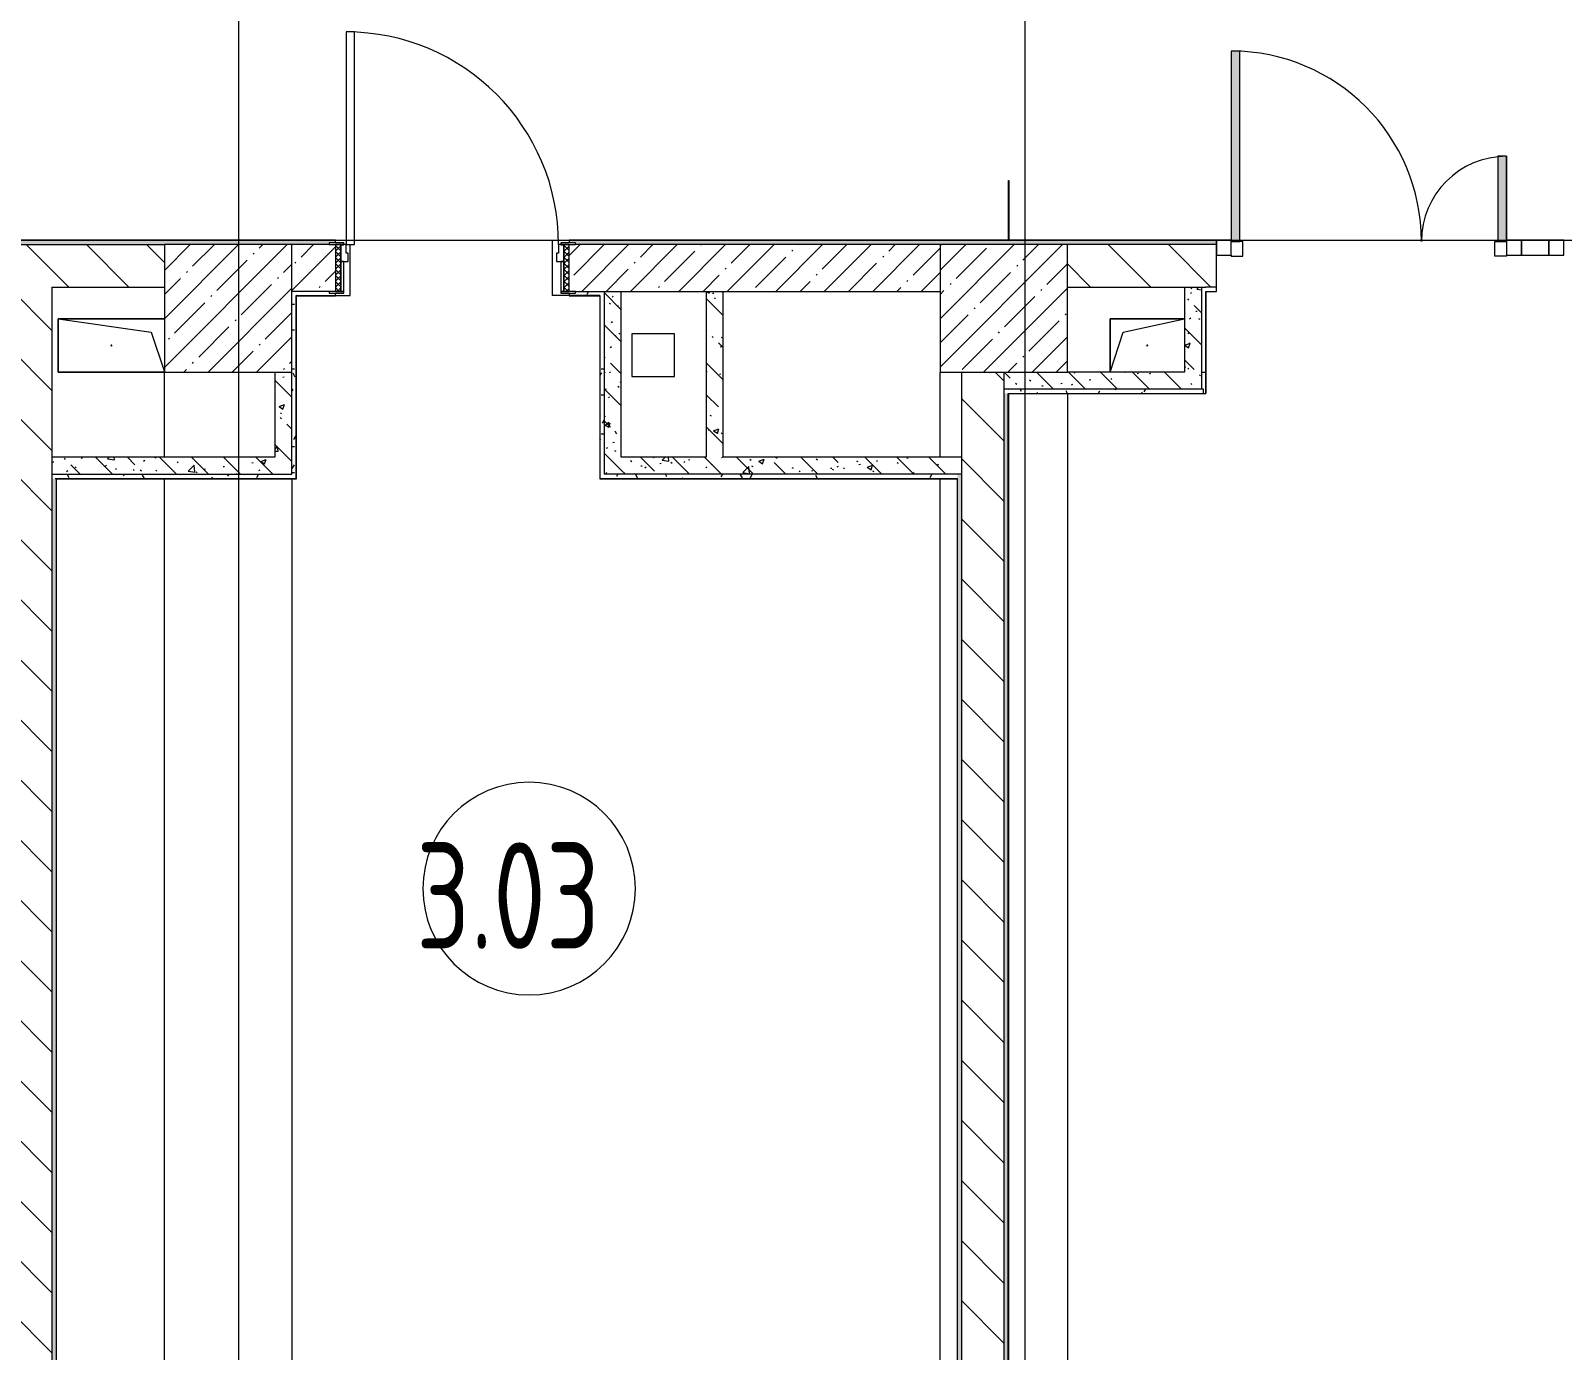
# Model space of a CAD drawing. Header units: millimetres. Extents: x -1113 to 415037, y -3642 to 354837.
# Drawn here: x 314158 to 321365, y 2700 to 8906 of the extents above; entities that cross this region are included whole.
import ezdxf

# ---------------------------------------------------------------- set-up
doc = ezdxf.new("R2010")
doc.units = ezdxf.units.MM
for name, color, linetype, lineweight in [('A-AREA-BNDY', 7, 'Continuous', 5), ('A-AREA-IDEN', 7, 'Continuous', 9), ('A-DETL-GENF', 7, 'Continuous', 9), ('A-DOOR-2', 7, 'Continuous', 5), ('A-DOOR-FRAM-2', 7, 'Continuous', 5), ('A-FLOR', 7, 'Continuous', 9), ('A-GENM', 7, 'Continuous', 9), ('A-GLAZ-CURT', 7, 'Continuous', 9), ('A-GLAZ-CURT-2', 7, 'Continuous', 20), ('A-GLAZ-CWMG', 7, 'Continuous', 9), ('A-GLAZ-CWMG-1', 7, 'Continuous', 20), ('A-WALL', 7, 'Continuous', 5), ('I-WALL', 7, 'Continuous', 5), ('S-COLS', 7, 'Continuous', 9), ('S-COLS-1', 7, 'Continuous', 5), ('Оси', 7, 'Continuous', 9)]:
    doc.layers.add(name, color=color, linetype=linetype, lineweight=lineweight)
for name, color, linetype, lineweight, true_color in [('A-DOOR-1', 7, 'Continuous', 5, 0xc0c0c0), ('A-DOOR-FRAM-1', 7, 'Continuous', 5, 0xc0c0c0), ('A-WALL-1', 9, 'Continuous', 5, 0x808080), ('A-WALL-FNSH-1', 9, 'Continuous', 5, 0x808080)]:
    doc.layers.add(name, color=color, linetype=linetype, lineweight=lineweight, true_color=true_color)
doc.layers.add('A-FLOR-PATT-1', color=7, linetype='Continuous', lineweight=9, true_color=0xeef6ff, transparency=0.5)
doc.styles.add('СПДС', font='ГОСТ тип А.ttf', dxfattribs={"width": 0.9})
pattern_1 = [(135, (289227.4, 1e-08), (-141.4214, -141.4214), [])]
pattern_2 = [(135, (289227.4, 1e-08), (-150.8683, -150.8683), [213.36, -35.56, 7.112, -35.56]), (135, (289227.4, 150.77), (-150.8683, -150.8683), []), (50, (289227.4, 1e-08), (255.0577, -22.3145), [26.67, -293.37]), (355, (289227.4, 1e-08), (-49.3404, 267.4791), [21.336, -234.696]), (100.451, (289248.66, -1.86), (205.7195, 245.1636), [22.666, -249.326]), (46.184, (289227.4, 71.12), (379.511, -58.86), [40.005, -440.055]), (96.636, (289259.03, 66.2), (332.3634, 346.399), [33.999, -373.989]), (351.184, (289227.4, 71.12), (332.367, 346.3953), [32.004, -352.044]), (21, (289262.96, 53.34), (212.2602, -143.1711), [26.67, -293.37]), (326, (289262.96, 53.34), (86.5224, 257.8632), [21.336, -234.696]), (71.451, (289280.65, 41.4), (298.784, 114.6901), [22.666, -249.326]), (37.5, (289227.4, 1e-08), (4.32385, 118.3775), [6.706, -225.146, 6.706, -231.546, -235.585]), (37.5, (289227.4, 1e-08), (4.32385, 118.3775), [-470.103, 6.706, -228.879]), (7.5, (289227.4, 1e-08), (93.5476, 140.2533), [6.706, -129.134, 6.706, -219.812, -89.789]), (7.5, (289227.4, 1e-08), (93.5476, 140.2533), [-362.356, 6.706, -83.083]), (327.5, (289148.1, 1e-08), (189.82734, -8.0202), [6.706, -82.194, 6.706, -270.662, -368.046]), (327.5, (289148.1, 1e-08), (189.82734, -8.0202), [-366.268, 6.706, -361.34]), (317.5, (289112.54, 1e-08), (207.3811, 35.5976), [6.706, -108.864, 6.706, -177.495, -261.366]), (317.5, (289112.54, 1e-08), (207.3811, 35.5976), [-299.771, 6.706, -254.66])]
pattern_3 = [(0, (289227.4, 1e-08), (243.84, 60.96), [20.117, -162.763, 20.117, -162.763, -975.36]), (0, (289227.4, 1e-08), (243.84, 60.96), [-365.76, 20.117, -345.643, 20.117, -162.763, -426.72]), (0, (289227.4, 1e-08), (243.84, 60.96), [-914.4, 20.117, -101.803, 20.117, -284.683]), (120, (289318.84, 30.48), (-174.71291, 180.69163), [20.117, -162.763, 20.117, -162.763, -975.36]), (120, (289318.84, 30.48), (-174.71291, 180.69163), [-365.76, 20.117, -345.643, 20.117, -162.763, -426.72]), (120, (289318.84, 30.48), (-174.71291, 180.69163), [-914.4, 20.117, -101.803, 20.117, -284.683]), (240, (289349.32, 152.4), (-69.12709, -241.65163), [20.117, -162.763, 20.117, -162.763, -975.36]), (240, (289349.32, 152.4), (-69.12709, -241.65163), [-365.76, 20.117, -345.643, 20.117, -162.763, -426.72]), (240, (289349.32, 152.4), (-69.12709, -241.65163), [-914.4, 20.117, -101.803, 20.117, -284.683])]

# ---------------------------------------------------------------- blocks, each defined once
blk = doc.blocks.new('BSC_Колонна _Прямоугольная - 600х600-23286269-Объем проектирования 3 этажа')
at = {"layer": 'S-COLS-1'}
h = blk.add_hatch(dxfattribs=at)
h.set_pattern_fill('FP_3', color=256, style=0, pattern_type=2)
h.set_pattern_definition([(45, (-29509.74, -7600), (-114.04925, 114.04925), []), (45, (-29395.7, -7600), (-114.04925, 114.04925), [201.613, -40.323, 6.706, -33.617])])
h.paths.add_polyline_path([(-300, -300), (300, -300), (300, 300), (-300, 300), (-300, -1.4)])
for p, q in [((300, 300), (-300, 300)), ((-300, 300), (-300, -300)), ((300, -300), (300, 300)), ((-300, -300), (300, -300))]:
    blk.add_line(p, q, dxfattribs=at)
blk = doc.blocks.new('BSC_Колонна _Прямоугольная - 600х600-V528-Объем проектирования 3 этажа')
at = {"layer": 'S-COLS-1'}
h = blk.add_hatch(dxfattribs=at)
h.set_pattern_fill('FP_28', color=256, style=0, pattern_type=2)
h.set_pattern_definition([(45, (-25860, -7600), (-114.0493, 114.0493), []), (45, (-25745.95, -7600), (-114.0493, 114.0493), [201.613, -40.323, 6.706, -33.617])])
h.paths.add_polyline_path([(-300, -300), (300, -300), (300, 300), (-300, 300), (-300, -296.9)])
for p, q in [((300, 300), (-300, 300)), ((-300, 300), (-300, -300)), ((300, -300), (300, 300)), ((-300, -300), (300, -300))]:
    blk.add_line(p, q, dxfattribs=at)
blk = doc.blocks.new('GM_Отверстие прямоугольное _в плите_ - Отверстие-21986452-Объем проектирования 3 этажа')
at = {"layer": 'A-GENM'}
for p, q in [((-175, -125), (-175, 125)), ((-175, 125), (175, 125)), ((175, 125), (-175, 125)), ((-175, 125), (-175, -125)), ((-112.5, 62.5), (175, 125)), ((-175, -125), (-112.5, 62.5))]:
    blk.add_line(p, q, dxfattribs=at)
for start, end in [(360, 180), (180, 360)]:
    blk.add_arc((0, 0), 2.5, start, end, dxfattribs=at)
blk = doc.blocks.new('GM_Отверстие прямоугольное _в плите_ - Отверстие-V621-Объем проектирования 3 этажа')
at = {"layer": 'A-GENM'}
for p, q in [((-125, -250), (-125, 249.3)), ((-125, 249.3), (-125, -250)), ((-62.5, 187.5), (122.9, 249.3)), ((125, 249.3), (125, -250)), ((125, -250), (125, 249.3)), ((-125, -250), (-62.5, 187.5)), ((125, -250), (-125, -250)), ((-125, -250), (125, -250))]:
    blk.add_line(p, q, dxfattribs=at)
for start, end in [(360, 180), (180, 360)]:
    blk.add_arc((0, 0), 2.5, start, end, dxfattribs=at)
blk = doc.blocks.new('110_Дверь_СКБ_1Ст_Внутренняя1 - Д-4_п__1100x2100h_административные помещения-32218723-Объем проектирования 3 этажа')
at = {"layer": 'A-DOOR-2'}
h = blk.add_hatch(dxfattribs=at)
h.set_pattern_fill('FP_85', color=256, style=0, pattern_type=2)
h.set_pattern_definition([(135, (1751.41, 174.685), (-14.14214, -14.14214), []), (225, (1751.41, 174.685), (14.14214, -14.14214), [])])
h.paths.add_polyline_path([(537.5, -110), (562.5, -110), (562.5, 110), (537.5, 110)])
at = {"layer": 'A-DOOR-FRAM-2'}
h = blk.add_hatch(dxfattribs=at)
h.set_pattern_fill('FP_86', color=256, style=0, pattern_type=2)
h.set_pattern_definition([(45, (-371.384, 174.685), (-14.1421, 14.1421), []), (135, (-371.384, 174.685), (-14.1421, -14.1421), [])])
h.paths.add_polyline_path([(-512.5, -110), (-512.5, 110), (-537.5, 110), (-537.5, -110)])
at = {"layer": 'A-DOOR-1'}
for p, q in [((-487.5, 1110), (-487.5, 110)), ((-447.5, 1110), (-487.5, 1110)), ((-447.5, 110), (-447.5, 1110)), ((-487.5, 110), (-447.5, 110))]:
    blk.add_line(p, q, dxfattribs=at)
blk.add_arc((-487.5, 110), 1000, 360, 90, dxfattribs=at)
at = {"layer": 'A-DOOR-FRAM-1'}
for p, q in [((-497.5, 118), (-567.5, 118)), ((-567.5, 118), (-567.5, 110)), ((-567.5, 110), (-497.5, 110)), ((-512.5, 110), (-537.5, 110)), ((-537.5, 110), (-537.5, -110)), ((-487.5, 110), (-512.5, 110)), ((-512.5, 110), (-512.5, 30)), ((-512.5, -110), (-512.5, 110)), ((-497.5, 110), (-512.5, 110)), ((-512.5, 110), (-512.5, 109)), ((-512.5, 109), (-497.5, 109)), ((-497.5, 110), (-497.5, 118)), ((-497.5, 109), (-497.5, 110)), ((-487.5, 70), (-487.5, 110)), ((512.5, 110), (512.5, 70)), ((537.5, 110), (512.5, 110)), ((592.5, 118), (522.5, 118)), ((522.5, 118), (522.5, 110)), ((537.5, 110), (522.5, 110)), ((522.5, 110), (522.5, 109)), ((522.5, 110), (592.5, 110)), ((522.5, 109), (537.5, 109)), ((537.5, 30), (537.5, 110)), ((562.5, 110), (537.5, 110)), ((537.5, 110), (537.5, -110)), ((537.5, 109), (537.5, 110)), ((562.5, -110), (562.5, 110)), ((592.5, 110), (592.5, 118)), ((-512.5, 30), (-477.5, 30)), ((-497.5, 30), (-512.5, 30)), ((-512.5, 30), (-512.5, -110)), ((-497.5, -110), (-497.5, 30)), ((-477.5, 70), (-487.5, 70)), ((-477.5, 30), (-477.5, 70)), ((512.5, 70), (502.5, 70)), ((502.5, 70), (502.5, 30)), ((502.5, 30), (537.5, 30)), ((537.5, 30), (522.5, 30)), ((522.5, 30), (522.5, -110)), ((537.5, -110), (537.5, 30)), ((-497.5, -110), (-567.5, -110)), ((-567.5, -110), (-567.5, -118)), ((-567.5, -118), (-497.5, -118)), ((-537.5, -110), (-512.5, -110)), ((-512.5, -110), (-497.5, -110)), ((-497.5, -118), (-497.5, -110)), ((522.5, -110), (537.5, -110)), ((592.5, -110), (522.5, -110)), ((522.5, -110), (522.5, -118)), ((522.5, -118), (592.5, -118)), ((537.5, -110), (562.5, -110)), ((592.5, -118), (592.5, -110))]:
    blk.add_line(p, q, dxfattribs=at)
blk = doc.blocks.new('Дверь_Витражная_остекление_ - ДВН_ДАО_Главный вход_1200 в свету-31742133-Объем проектирования 3 этажа')
at = {"layer": 'A-DETL-GENF'}
for p, q in [((-607.5, 925), (-647.5, 925)), ((-647.5, 925), (-647.5, 35)), ((-607.5, 30), (-607.5, 925)), ((647.5, 430), (607.5, 430)), ((607.5, 430), (607.5, 30)), ((647.5, 35), (647.5, 430)), ((-647.5, 30), (-607.5, 30)), ((-592.5, 30), (-647.5, 30)), ((-592.5, -40), (-592.5, 30)), ((592.5, -40), (592.5, 30)), ((592.5, 30), (647.5, 30)), ((607.5, 30), (647.5, 30)), ((-647.5, -35), (-647.5, -40)), ((-647.5, -40), (-592.5, -40)), ((647.5, -40), (592.5, -40)), ((647.5, -35), (647.5, -40))]:
    blk.add_line(p, q, dxfattribs=at)
at = {"layer": 'A-DOOR-1'}
for p, q in [((-647.5, 925), (-647.5, 35)), ((647.5, 430), (647.5, 35))]:
    blk.add_line(p, q, dxfattribs=at)
for centre, radius, start, end in [((-647.5, 30), 895, 360, 90), ((647.5, 30), 400, 90, 180)]:
    blk.add_arc(centre, radius, start, end, dxfattribs=at)
blk = doc.blocks.new('Системная панель - Стемалит - 40мм-32257327-Объем проектирования 3 этажа')
at = {"layer": 'A-GLAZ-CURT-2'}
for p, q in [((65, 35), (-65, 35)), ((-65, 35), (-65, -35)), ((65, -35), (65, 35)), ((-65, -35), (65, -35))]:
    blk.add_line(p, q, dxfattribs=at)
blk = doc.blocks.new('Прямоугольный импост - 50 x 70 мм-31687886-Объем проектирования 3 этажа')
at = {"layer": 'A-GLAZ-CWMG-1'}
for p, q in [((-35, 35), (35, 35)), ((-35, -35), (-35, 35)), ((35, 35), (35, -35)), ((35, -35), (-35, -35))]:
    blk.add_line(p, q, dxfattribs=at)
blk = doc.blocks.new('Прямоугольный импост - 50 x 70 мм-31701779-Объем проектирования 3 этажа')
at = {"layer": 'A-GLAZ-CWMG-1'}
for p, q in [((0, 35), (-70, 35)), ((-70, 35), (-70, -35)), ((0, -35), (0, 35)), ((-70, -35), (0, -35))]:
    blk.add_line(p, q, dxfattribs=at)
blk = doc.blocks.new('Прямоугольный импост - 50 x 70 мм-31702100-Объем проектирования 3 этажа')
at = {"layer": 'A-GLAZ-CWMG-1'}
for p, q in [((-35, 35), (35, 35)), ((-35, -35), (-35, 35)), ((35, 35), (35, -35)), ((35, -35), (-35, -35))]:
    blk.add_line(p, q, dxfattribs=at)
blk = doc.blocks.new('Марка_Помещения - Номер-25198446-Объем проектирования 3 этажа')
at = {"layer": 'A-AREA-IDEN'}
for start, end in [(360, 180), (180, 360)]:
    blk.add_arc((0, 0), 2.5, start, end, dxfattribs=at)

msp = doc.modelspace()

# ---------------------------------------------------------------- hatches: boundary and pattern name
at = {"layer": 'A-FLOR-PATT-1'}
h = msp.add_hatch(color=256, dxfattribs=at)
h.paths.add_polyline_path([(311948.4, 7920), (311948.4, 8814), (311908.4, 8814), (311908.4, 7920)])
h.paths.add_polyline_path([(321062.4, 7920), (321102.4, 7920), (321102.4, 8315), (321062.4, 8315), (321062.4, 8267.9)])
h.paths.add_polyline_path([(302866.7, 7920), (302906.7, 7920.3), (302906.7, 8814), (302866.7, 8814), (302866.7, 7920.2)])
h.paths.add_polyline_path([(319847.4, 7920), (319847.4, 8810), (319807.4, 8810), (319807.4, 7920)])
h.paths.add_polyline_path([(294582.4, 7920), (294622.4, 7920), (294622.4, 8315), (294582.4, 8315), (294582.4, 8275.2)])
h.paths.add_polyline_path([(293367.4, 7920), (293367.4, 8810), (293327.4, 8810), (293327.4, 7920)])
h.paths.add_polyline_path([(327725.5, 8030), (327743.4, 8030), (327743.4, 8075), (326750.9, 8075), (326750.9, 8030), (327495.2, 8030)])
h.paths.add_polyline_path([(327473.8, 10020), (327743.4, 10020), (327743.4, 10065), (326750.9, 10065), (326750.9, 10020), (327328.9, 10020)])
h = msp.add_hatch(color=256, dxfattribs=at)
h.paths.add_polyline_path([(321062.4, 7915), (321102.4, 7915), (321102.4, 7920), (321062.4, 7920)])
h.paths.add_polyline_path([(319807.4, 7915), (319847.4, 7915), (319847.4, 7920), (319807.4, 7920)])
at = {"layer": 'I-WALL'}
h = msp.add_hatch(dxfattribs=at)
h.set_pattern_fill('FP_191', color=256, style=0, pattern_type=2)
h.set_pattern_definition(pattern_3)
h.paths.add_polyline_path([(327747.4, 7900), (327745.7, 7920), (322237.4, 7920), (322237.4, 7900), (327746.9, 7900)])
h.paths.add_polyline_path([(318887.4, 7900), (319737.4, 7900), (319737.4, 7920), (316692.4, 7920), (316692.4, 7908), (316722.4, 7908), (316722.4, 7900), (318437.1, 7900)])
h.paths.add_polyline_path([(314258.1, 7900), (315562.4, 7900), (315562.4, 7908), (315592.4, 7908), (315592.4, 7920), (313278.4, 7920), (313278.4, 7900), (314058.1, 7900)])
h.paths.add_polyline_path([(311737.4, 7900), (311838.4, 7900), (311838.4, 7920), (304236.7, 7920), (304236.7, 7900), (311137.4, 7900)])
h.paths.add_polyline_path([(302796.7, 7900), (302796.7, 7920), (295757.4, 7920), (295757.4, 7900), (302007.4, 7900)])
h.paths.add_polyline_path([(293257.4, 7900), (293257.4, 7920), (292512.4, 7920), (292512.4, 7908), (292567.4, 7908), (292567.4, 7900), (293208.8, 7900)])
h.paths.add_polyline_path([(290497.4, 7900), (291057.4, 7901.8), (291057.4, 7908), (291112.4, 7908), (291112.4, 7920), (290497.4, 7919), (290477.4, 7900)])
h.paths.add_polyline_path([(290477.4, 7900), (290497.4, 7920), (290477.4, 7920), (290477.4, 7916.6)])
h = msp.add_hatch(dxfattribs=at)
h.set_pattern_fill('FP_23', color=256, style=0, pattern_type=2)
h.set_pattern_definition(pattern_1)
h.paths.add_polyline_path([(314787.4, 7700), (314787.4, 7900), (313278.4, 7900), (313278.4, 7700), (314258.1, 7700)])
h.paths.add_polyline_path([(311838.4, 7700), (311838.4, 7900), (311747.4, 7900), (311747.4, 7700)])
h = msp.add_hatch(dxfattribs=at)
h.set_pattern_fill('FP_1', color=256, style=0, pattern_type=2)
h.set_pattern_definition([(45, (289227.4, 1e-08), (-114.04925, 114.04925), []), (45, (289341.45, 1e-08), (-114.04925, 114.04925), [201.612, -40.322, 6.706, -33.617])])
h.paths.add_polyline_path([(317109.2, 7680), (318437.1, 7680), (318437.1, 7900), (316692.4, 7900), (316692.4, 7680), (316987.4, 7680)])
h.paths.add_polyline_path([(315408.4, 7680), (315592.4, 7680), (315592.4, 7900), (315387.4, 7900), (315387.4, 7680), (315407.4, 7680)])
h = msp.add_hatch(dxfattribs=at)
h.set_pattern_fill('FP_23', color=256, style=0, pattern_type=2)
h.set_pattern_definition(pattern_1)
h.paths.add_polyline_path([(331357.4, 7700), (332137.4, 7700), (332137.4, 7900), (331357.4, 7900)])
h.paths.add_polyline_path([(325842.1, 7700), (327217.4, 7700), (327217.4, 7900), (325237.4, 7900), (325237.4, 7830), (324037.4, 7830), (324037.4, 7900), (322837.4, 7900), (322837.4, 7700), (325237.4, 7700)])
h.paths.add_polyline_path([(328287.4, 7700), (328857.4, 7700), (328857.4, 7900), (328267.4, 7900), (328267.4, 7700), (328277.4, 7700)])
h.paths.add_polyline_path([(327717.4, 7700), (327767.4, 7700), (327767.4, 7900), (327717.4, 7900)])
h.paths.add_polyline_path([(319037.1, 7700), (319737.4, 7700), (319737.4, 7900), (319037.1, 7900), (319037.1, 7751.6)])
h = msp.add_hatch(dxfattribs=at)
h.set_pattern_fill('FP_23', color=256, style=0, pattern_type=2)
h.set_pattern_definition(pattern_1)
h.paths.add_polyline_path([(314058.1, 100), (314258.1, 100), (314258.1, 7700), (314058.1, 7700), (314058.1, 120)])
h = msp.add_hatch(dxfattribs=at)
h.set_pattern_fill('FP_191', color=256, style=0, pattern_type=2)
h.set_pattern_definition(pattern_3)
h.paths.add_polyline_path([(315407.4, 6800), (315407.4, 7680), (315387.4, 7680), (315387.4, 6800)])
h = msp.add_hatch(dxfattribs=at)
h.set_pattern_fill('FP_191', color=256, style=0, pattern_type=2)
h.set_pattern_definition(pattern_3)
h.paths.add_polyline_path([(315408.4, 7660), (315592.4, 7660), (315592.4, 7672), (315562.4, 7672), (315562.4, 7680), (315407.4, 7680), (315407.7, 7673.5)])
h.paths.add_polyline_path([(316836.1, 7660), (316836.7, 7680), (316722.4, 7680), (316722.4, 7672), (316692.4, 7672), (316692.4, 7660), (316722.4, 7660)])
h = msp.add_hatch(dxfattribs=at)
h.set_pattern_fill('FP_191', color=256, style=0, pattern_type=2)
h.set_pattern_definition(pattern_3)
h.paths.add_polyline_path([(316837.1, 6820), (316857.1, 6820), (316857.1, 7680), (316837.1, 7680), (316837.1, 6900)])
h = msp.add_hatch(dxfattribs=at)
h.set_pattern_fill('FP_41', color=256, style=0, pattern_type=2)
h.set_pattern_definition(pattern_2)
h.paths.add_polyline_path([(316857.1, 6820), (316937.1, 6820), (316937.1, 7680), (316857.1, 7680), (316857.1, 7232)])
h = msp.add_hatch(dxfattribs=at)
h.set_pattern_fill('FP_41', color=256, style=0, pattern_type=2)
h.set_pattern_definition(pattern_2)
h.paths.add_polyline_path([(317417.1, 6900), (317417.1, 7680), (317337.1, 7680), (317337.1, 6900)])
h = msp.add_hatch(dxfattribs=at)
h.set_pattern_fill('FP_41', color=256, style=0, pattern_type=2)
h.set_pattern_definition(pattern_2)
h.paths.add_polyline_path([(319587.1, 7300), (319667.1, 7300), (319667.1, 7700), (319587.1, 7700), (319587.1, 7480)])
h = msp.add_hatch(dxfattribs=at)
h.set_pattern_fill('FP_41', color=256, style=0, pattern_type=2)
h.set_pattern_definition(pattern_2)
h.paths.add_polyline_path([(315345, 6820), (315387.4, 6820), (315387.4, 7300), (315307.4, 7300), (315307.4, 6820)])
h = msp.add_hatch(dxfattribs=at)
h.set_pattern_fill('FP_23', color=256, style=0, pattern_type=2)
h.set_pattern_definition(pattern_1)
h.paths.add_polyline_path([(318538.2, 500), (318738.1, 500), (318738.1, 7300), (318538.1, 7300), (318538.1, 500)])
h = msp.add_hatch(dxfattribs=at)
h.set_pattern_fill('FP_41', color=256, style=0, pattern_type=2)
h.set_pattern_definition(pattern_2)
h.paths.add_polyline_path([(318748.6, 7220), (319667.1, 7220), (319667.1, 7300), (318738.1, 7300), (318738.1, 7220)])
h = msp.add_hatch(dxfattribs=at)
h.set_pattern_fill('FP_191', color=256, style=0, pattern_type=2)
h.set_pattern_definition(pattern_3)
h.paths.add_polyline_path([(319037.1, 7200), (319677.1, 7200), (319677.1, 7220), (318738.1, 7220), (318738.1, 7200), (319028.3, 7200)])
h = msp.add_hatch(dxfattribs=at)
h.set_pattern_fill('FP_191', color=256, style=0, pattern_type=2)
h.set_pattern_definition(pattern_3)
h.paths.add_polyline_path([(318738.1, 500), (318758.1, 500), (318758.1, 7199), (318738.1, 7200), (318738.1, 520)])
h = msp.add_hatch(dxfattribs=at)
h.set_pattern_fill('FP_41', color=256, style=0, pattern_type=2)
h.set_pattern_definition(pattern_2)
h.paths.add_polyline_path([(314278.1, 6820), (315307.4, 6820), (315307.4, 6900), (314258.1, 6900), (314258.7, 6820), (314273.4, 6820)])
h = msp.add_hatch(dxfattribs=at)
h.set_pattern_fill('FP_41', color=256, style=0, pattern_type=2)
h.set_pattern_definition(pattern_2)
h.paths.add_polyline_path([(318518.1, 6820), (318538.1, 6820), (318538.1, 6900), (316937.1, 6900), (316937.1, 6820), (318437.1, 6820)])
h = msp.add_hatch(dxfattribs=at)
h.set_pattern_fill('FP_191', color=256, style=0, pattern_type=2)
h.set_pattern_definition(pattern_3)
h.paths.add_polyline_path([(314787.4, 6800), (315387.4, 6800), (315387.4, 6820), (314258.1, 6820), (314258.1, 6800), (314768.4, 6800)])
h = msp.add_hatch(dxfattribs=at)
h.set_pattern_fill('FP_191', color=256, style=0, pattern_type=2)
h.set_pattern_definition(pattern_3)
h.paths.add_polyline_path([(314258.1, 100), (314278.1, 143.6), (314278.1, 6799), (314258.1, 6800), (314258.1, 120)])
h.paths.add_polyline_path([(314278.1, 100), (314278.1, 140), (314258.1, 100)])
h = msp.add_hatch(dxfattribs=at)
h.set_pattern_fill('FP_191', color=256, style=0, pattern_type=2)
h.set_pattern_definition(pattern_3)
h.paths.add_polyline_path([(317187.4, 6800), (318517.1, 6800), (318517.1, 6820), (316837.1, 6820), (316837.1, 6800), (317139.9, 6800)])
h = msp.add_hatch(dxfattribs=at)
h.set_pattern_fill('FP_191', color=256, style=0, pattern_type=2)
h.set_pattern_definition(pattern_3)
h.paths.add_polyline_path([(318538.1, 520), (318538.1, 6820), (318518.1, 6820), (318518.1, 521)])

# ---------------------------------------------------------------- linework, layer by layer
at = {"layer": 'A-AREA-BNDY', "flags": 128}
msp.add_lwpolyline([(309458.4, 10879.5), (309437.4, 10879.5), (309437.4, 7921), (318759.1, 7921), (318759.1, 8201.1), (318760.1, 8201.1), (318760.1, 7921), (327747.4, 7921), (327747.4, 10130), (327746.4, 10130), (327746.4, 10679), (327196.4, 10679), (327196.4, 11221), (327476.4, 11221), (327476.4, 14979), (322858.4, 14979), (322858.4, 14579), (322216.4, 14579), (322216.4, 14959), (321009.6, 14959), (321009.6, 13759), (309458.4, 13759)], close=True, dxfattribs=at)
at = {"layer": 'A-FLOR'}
for p, q in [((292537.4, 7920), (315642.4, 7920)), ((315662.4, 7660), (315662.4, 7900)), ((315682.4, 7920), (327736.9, 7920)), ((316612.4, 7920), (316612.4, 7660)), ((319737.4, 7680), (319737.4, 7850)), ((315408.4, 6800), (315408.4, 7660)), ((315408.4, 7660), (315662.4, 7660)), ((316836.1, 7660), (316612.4, 7660)), ((316837.1, 7660), (316837.1, 6800)), ((319687.1, 7680), (319687.1, 7200)), ((319688.1, 7680), (319737.4, 7680)), ((317187.4, 7480), (316987.4, 7480)), ((316987.4, 7480), (316987.4, 7280)), ((317187.4, 7280), (317187.4, 7480)), ((314787.4, 6900), (314787.4, 7300)), ((314788.1, 7300), (315307.4, 7300)), ((316987.4, 7280), (317187.4, 7280)), ((318437.1, 6900), (318437.1, 7300)), ((318437.1, 7300), (318538.1, 7300)), ((318758.1, 7200), (319687.1, 7200)), ((318758.1, 520), (318758.1, 7199)), ((319037.1, 7200), (319037.1, 520)), ((314273.4, 6800), (315407.4, 6800)), ((314787.4, 520), (314787.4, 6800)), ((315387.4, 6800), (315387.4, 520)), ((316837.1, 6800), (318517.1, 6800)), ((318437.1, 520), (318437.1, 6800)), ((318518.1, 6800), (318518.1, 521))]:
    msp.add_line(p, q, dxfattribs=at)
at = {"layer": 'A-WALL'}
for p, q in [((314258.1, 7700), (314258.1, 100)), ((315562.4, 7680), (315387.4, 7680)), ((315407.4, 6800), (315407.4, 7660)), ((315408.4, 7660), (315407.4, 7660)), ((316722.4, 7680), (316837.1, 7680)), ((316836.1, 7660), (316837.1, 7660)), ((319737.4, 7700), (319687.1, 7700)), ((319687.1, 7680), (319688.1, 7680)), ((318538.1, 7300), (318538.1, 500)), ((318758.1, 7199), (318758.1, 7200)), ((314278.1, 6800), (314278.1, 140)), ((316837.1, 6800), (316837.1, 6800)), ((318538.1, 6820), (316857.1, 6820)), ((318517.1, 6800), (318518.1, 6800))]:
    msp.add_line(p, q, dxfattribs=at)
at = {"layer": 'A-WALL-1'}
for p, q in [((313278.4, 7900), (314787.4, 7900)), ((315562.4, 7900), (315387.4, 7900)), ((315592.4, 7908), (315592.4, 7920)), ((316692.4, 7920), (316692.4, 7908)), ((318437.1, 7900), (316722.4, 7900)), ((319737.4, 7900), (319037.1, 7900)), ((319737.4, 7850), (319737.4, 7920)), ((314258.1, 7700), (314787.4, 7700)), ((315592.4, 7660), (315592.4, 7672)), ((316692.4, 7672), (316692.4, 7660)), ((316837.1, 7680), (318437.1, 7680)), ((316857.1, 7680), (316857.1, 6820)), ((316937.1, 6900), (316937.1, 7680)), ((317337.1, 7680), (317337.1, 6900)), ((317417.1, 6900), (317417.1, 7680)), ((319037.1, 7700), (319687.1, 7700)), ((319587.1, 7700), (319587.1, 7300)), ((319667.1, 7700), (319667.1, 7220)), ((315307.4, 7300), (315307.4, 6900)), ((315387.4, 6820), (315387.4, 7300)), ((318738.1, 7300), (318738.1, 500)), ((319587.1, 7300), (319037.1, 7300)), ((319667.1, 7300), (319687.1, 7300)), ((319677.1, 7220), (318738.1, 7220)), ((319677.1, 7200), (319677.1, 7220)), ((315307.4, 6900), (314258.1, 6900)), ((317337.1, 6900), (316937.1, 6900)), ((318538.1, 6900), (317417.1, 6900)), ((314258.1, 6820), (315387.4, 6820)), ((314278.1, 6800), (315407.4, 6800))]:
    msp.add_line(p, q, dxfattribs=at)
at = {"layer": 'A-WALL-FNSH-1'}
for p, q in [((315592.4, 7921), (313278.4, 7921)), ((315592.4, 7920), (315592.4, 7921)), ((319737.4, 7921), (316692.4, 7921)), ((316692.4, 7921), (316692.4, 7920)), ((319737.4, 7920), (319737.4, 7921)), ((315408.4, 7659), (315592.4, 7659)), ((315592.4, 7659), (315592.4, 7660)), ((316692.4, 7660), (316692.4, 7659)), ((316692.4, 7659), (316836.1, 7659)), ((316836.1, 7659), (316836.1, 6799)), ((319688.1, 7199), (319688.1, 7679)), ((319688.1, 7679), (319737.4, 7679)), ((319737.4, 7679), (319737.4, 7680)), ((318759.1, 7199), (319688.1, 7199)), ((318759.1, 7199), (318759.1, 1503.4)), ((314279.1, 6799), (315408.4, 6799)), ((314279.1, 400), (314279.1, 6799)), ((315408.4, 6799), (315408.4, 6800)), ((316836.1, 6799), (318517.1, 6799)), ((318517.1, 6799), (318517.1, 521))]:
    msp.add_line(p, q, dxfattribs=at)
at = {"layer": 'Оси'}
for points in [[(315137.4, -1906.3), (315137.4, 3093.7), (315137.4, 22398.1), (315137.4, 27398.1)], [(318837.4, -1906.3), (318837.4, 3093.7), (318837.4, 22398.1), (318837.4, 27398.1)]]:
    msp.add_lwpolyline(points, dxfattribs=at)

# ---------------------------------------------------------------- block references
at = {"layer": 'A-AREA-IDEN', "xscale": 199.9999999999999, "yscale": 199.9999999999999, "zscale": 199.9999999999999}
msp.add_blockref('Марка_Помещения - Номер-25198446-Объем проектирования 3 этажа', (316503.6, 4871.2), dxfattribs=at)
at = {"layer": 'A-DOOR-1'}
for name, p in [('110_Дверь_СКБ_1Ст_Внутренняя1 - Д-4_п__1100x2100h_административные помещения-32218723-Объем проектирования 3 этажа', (316129.9, 7790)), ('Дверь_Витражная_остекление_ - ДВН_ДАО_Главный вход_1200 в свету-31742133-Объем проектирования 3 этажа', (320454.9, 7885))]:
    msp.add_blockref(name, p, dxfattribs=at)
at = {"layer": 'A-GENM', "rotation": 269.9999999999998}
msp.add_blockref('GM_Отверстие прямоугольное _в плите_ - Отверстие-V621-Объем проектирования 3 этажа', (314538.1, 7425), dxfattribs=at)
at = {"layer": 'A-GENM'}
msp.add_blockref('GM_Отверстие прямоугольное _в плите_ - Отверстие-21986452-Объем проектирования 3 этажа', (319412.1, 7425), dxfattribs=at)
at = {"layer": 'A-GLAZ-CURT'}
msp.add_blockref('Системная панель - Стемалит - 40мм-32257327-Объем проектирования 3 этажа', (321237.4, 7885), dxfattribs=at)
at = {"layer": 'A-GLAZ-CWMG', "rotation": 180}
msp.add_blockref('Прямоугольный импост - 50 x 70 мм-31701779-Объем проектирования 3 этажа', (319737.4, 7885), dxfattribs=at)
at = {"layer": 'A-GLAZ-CWMG', "extrusion": (0, 0, -1), "rotation": 180}
for name, p in [('Прямоугольный импост - 50 x 70 мм-31687886-Объем проектирования 3 этажа', (-321137.4, 7885)), ('Прямоугольный импост - 50 x 70 мм-31702100-Объем проектирования 3 этажа', (-321337.4, 7885))]:
    msp.add_blockref(name, p, dxfattribs=at)
at = {"layer": 'S-COLS'}
for name, p in [('BSC_Колонна _Прямоугольная - 600х600-V528-Объем проектирования 3 этажа', (315087.4, 7600)), ('BSC_Колонна _Прямоугольная - 600х600-23286269-Объем проектирования 3 этажа', (318737.1, 7600))]:
    msp.add_blockref(name, p, dxfattribs=at)

# ---------------------------------------------------------------- texts
at = {"layer": 'A-AREA-IDEN', "insert": (315972.1, 5088.3), "char_height": 500, "width": 1327.594, "attachment_point": 1, "style": 'СПДС'}
msp.add_mtext('3.03', dxfattribs=at)

doc.saveas('drawing.dxf')
